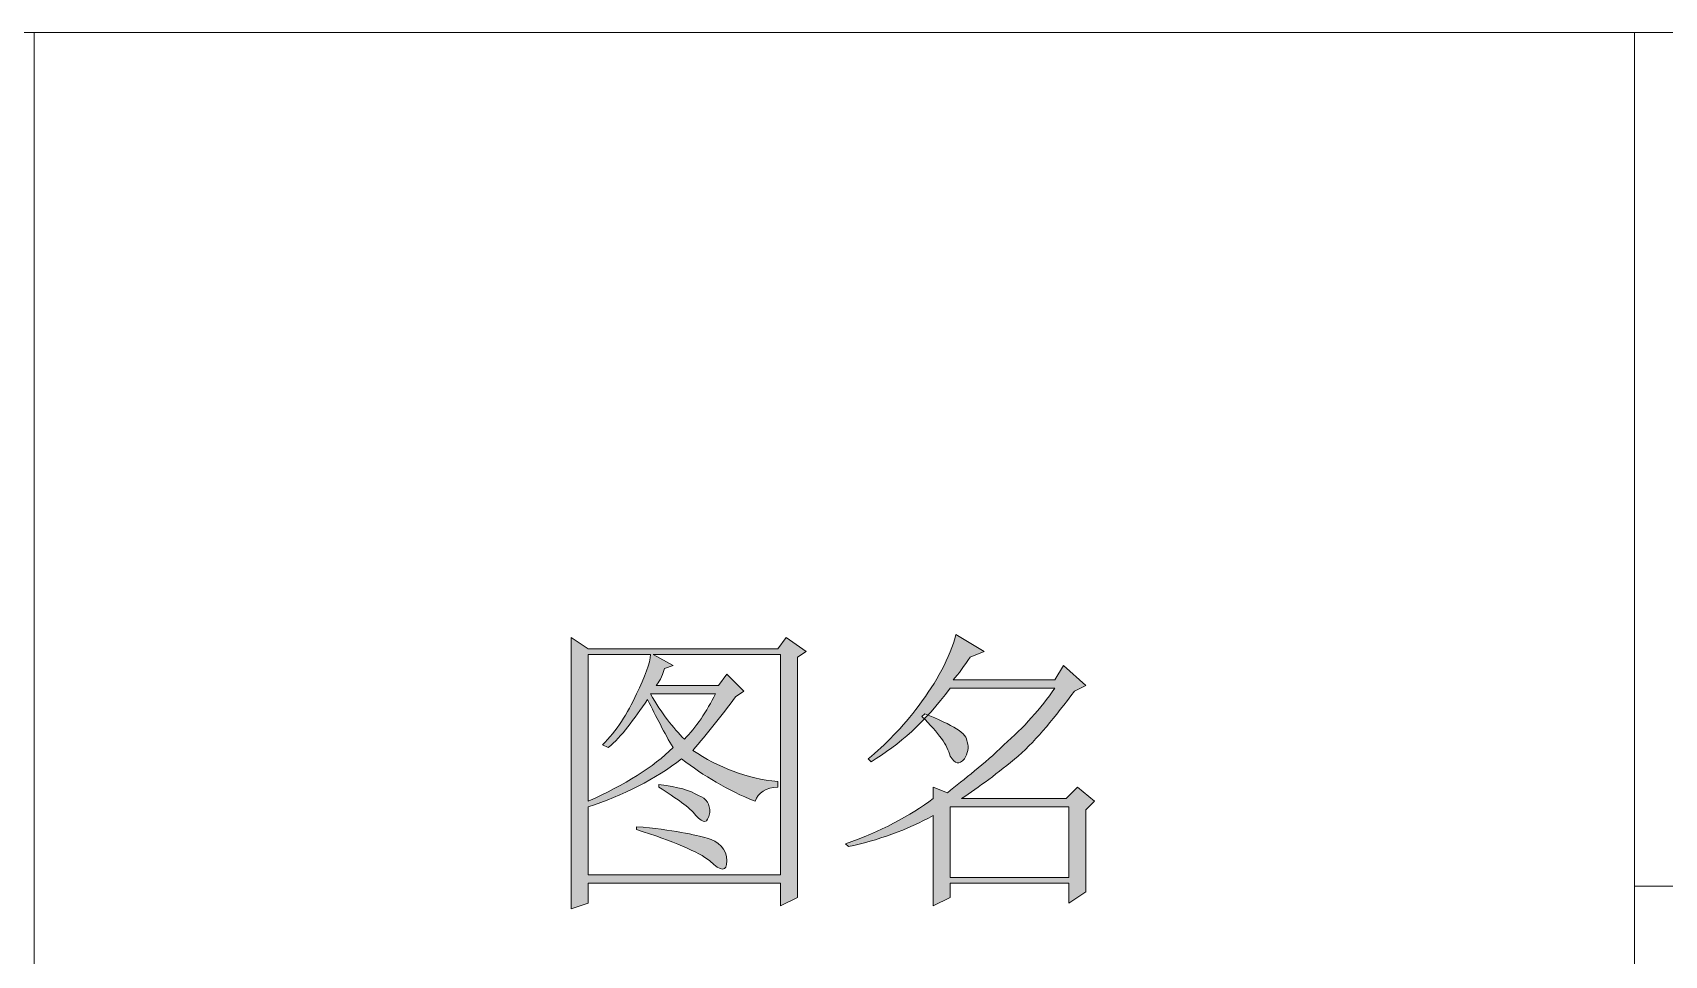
# Model space of a CAD drawing. Header units: millimetres. Extents: x 0 to 297, y 0 to 208.
# Drawn here: x 198.4 to 209.46, y 20.61 to 26.87 of the extents above; entities that cross this region are included whole.
import ezdxf

# ---------------------------------------------------------------- set-up
doc = ezdxf.new("R2010")
doc.units = ezdxf.units.MM

msp = doc.modelspace()

# ---------------------------------------------------------------- hatches: boundary and pattern name
h = msp.add_hatch(color=7)
edge = h.paths.add_edge_path(flags=0)
edge.add_spline(control_points=[(203.584881, 22.634874), (203.584881, 22.634874), (203.584881, 21.29326), (203.584881, 21.29326), (203.584881, 21.197304), (203.584881, 21.101349), (203.584881, 21.005746), (203.584881, 21.005746), (203.469875, 20.948243), (203.469875, 20.948243), (203.469875, 20.948243), (203.469875, 21.101349), (203.469875, 21.101349), (203.469875, 21.101349), (202.166714, 21.101349), (202.166714, 21.101349), (202.166714, 21.101349), (202.166714, 20.967293), (202.166714, 20.967293), (202.166714, 20.967293), (202.051708, 20.929193), (202.051708, 20.929193), (202.051708, 21.024796), (202.051708, 21.139801), (202.051708, 21.254807), (202.051708, 21.254807), (202.051708, 22.462365), (202.051708, 22.462365), (202.051708, 22.557968), (202.051708, 22.653924), (202.051708, 22.768929), (202.051708, 22.768929), (202.166714, 22.692376), (202.166714, 22.692376), (202.166714, 22.692376), (203.450472, 22.692376), (203.450472, 22.692376), (203.450472, 22.692376), (203.507975, 22.768929), (203.507975, 22.768929), (203.507975, 22.768929), (203.642383, 22.672974), (203.642383, 22.672974), (203.642383, 22.672974), (203.584881, 22.634874), (203.584881, 22.634874), (203.584881, 22.634874), (203.584881, 22.634874), (203.584881, 22.634874)], knot_values=[0, 0, 0, 0, 1, 1, 1, 2, 2, 2, 3, 3, 3, 4, 4, 4, 5, 5, 5, 6, 6, 6, 7, 7, 7, 8, 8, 8, 9, 9, 9, 10, 10, 10, 11, 11, 11, 12, 12, 12, 13, 13, 13, 14, 14, 14, 15, 15, 15, 16, 16, 16, 16], degree=3, periodic=1)
edge = h.paths.add_edge_path(flags=0)
edge.add_spline(control_points=[(202.166714, 22.653924), (202.166714, 22.653924), (202.166714, 21.657326), (202.166714, 21.657326), (202.415775, 21.772332), (202.607333, 21.887338), (202.741389, 22.021393), (202.683886, 22.117349), (202.626383, 22.232354), (202.568881, 22.34736), (202.473278, 22.212951), (202.396372, 22.097946), (202.300769, 22.021393), (202.300769, 22.021393), (202.262317, 22.040796), (202.262317, 22.040796), (202.358272, 22.136399), (202.434825, 22.251404), (202.492328, 22.38546), (202.549831, 22.500465), (202.588283, 22.596421), (202.588283, 22.653924), (202.588283, 22.653924), (202.166714, 22.653924), (202.166714, 22.653924), (202.166714, 22.653924), (202.166714, 22.653924), (202.166714, 22.653924)], knot_values=[0, 0, 0, 0, 1, 1, 1, 2, 2, 2, 3, 3, 3, 4, 4, 4, 5, 5, 5, 6, 6, 6, 7, 7, 7, 8, 8, 8, 9, 9, 9, 9], degree=3, periodic=1)
edge = h.paths.add_edge_path(flags=0)
edge.add_spline(control_points=[(202.166714, 21.158851), (202.166714, 21.158851), (203.469875, 21.158851), (203.469875, 21.158851), (203.469875, 21.158851), (203.469875, 22.653924), (203.469875, 22.653924), (203.469875, 22.653924), (202.607333, 22.653924), (202.607333, 22.653924), (202.607333, 22.653924), (202.741389, 22.577371), (202.741389, 22.577371), (202.741389, 22.577371), (202.683886, 22.557968), (202.683886, 22.557968), (202.664836, 22.500465), (202.645786, 22.462365), (202.626383, 22.442963), (202.626383, 22.442963), (203.048306, 22.442963), (203.048306, 22.442963), (203.048306, 22.442963), (203.105808, 22.519868), (203.105808, 22.519868), (203.105808, 22.519868), (203.220814, 22.404863), (203.220814, 22.404863), (203.220814, 22.404863), (203.163311, 22.36641), (203.163311, 22.36641), (203.067356, 22.232354), (202.9714, 22.117349), (202.875797, 22.002343), (203.048306, 21.887338), (203.239864, 21.810785), (203.450472, 21.791382), (203.450472, 21.791382), (203.450472, 21.753282), (203.450472, 21.753282), (203.373919, 21.753282), (203.316417, 21.714829), (203.297367, 21.657326), (203.105808, 21.733879), (202.95235, 21.829835), (202.798892, 21.94484), (202.626383, 21.810785), (202.396372, 21.695779), (202.166714, 21.618874), (202.166714, 21.618874), (202.166714, 21.158851), (202.166714, 21.158851), (202.166714, 21.158851), (202.166714, 21.158851), (202.166714, 21.158851)], knot_values=[0, 0, 0, 0, 1, 1, 1, 2, 2, 2, 3, 3, 3, 4, 4, 4, 5, 5, 5, 6, 6, 6, 7, 7, 7, 8, 8, 8, 9, 9, 9, 10, 10, 10, 11, 11, 11, 12, 12, 12, 13, 13, 13, 14, 14, 14, 15, 15, 15, 16, 16, 16, 17, 17, 17, 18, 18, 18, 18], degree=3, periodic=1)
edge = h.paths.add_edge_path(flags=0)
edge.add_spline(control_points=[(202.588283, 22.38546), (202.664836, 22.251404), (202.741389, 22.155449), (202.818294, 22.078896), (202.894847, 22.155449), (202.9714, 22.270454), (203.028903, 22.38546), (203.028903, 22.38546), (202.588283, 22.38546), (202.588283, 22.38546), (202.588283, 22.38546), (202.588283, 22.38546), (202.588283, 22.38546)], knot_values=[0, 0, 0, 0, 1, 1, 1, 2, 2, 2, 3, 3, 3, 4, 4, 4, 4], degree=3, periodic=1)
edge = h.paths.add_edge_path(flags=0)
edge.add_spline(control_points=[(202.645786, 21.772332), (202.779842, 21.753282), (202.856394, 21.733879), (202.913897, 21.695779), (202.9714, 21.676376), (202.990803, 21.638276), (202.990803, 21.580774), (202.9714, 21.503868), (202.95235, 21.503868), (202.894847, 21.561371), (202.856394, 21.618874), (202.760792, 21.676376), (202.645786, 21.753282), (202.645786, 21.753282), (202.645786, 21.772332), (202.645786, 21.772332), (202.645786, 21.772332), (202.645786, 21.772332), (202.645786, 21.772332)], knot_values=[0, 0, 0, 0, 1, 1, 1, 2, 2, 2, 3, 3, 3, 4, 4, 4, 5, 5, 5, 6, 6, 6, 6], degree=3, periodic=1)
edge = h.paths.add_edge_path(flags=0)
edge.add_spline(control_points=[(202.492328, 21.484818), (202.741389, 21.465768), (202.894847, 21.427315), (202.9714, 21.408265), (203.048306, 21.388863), (203.105808, 21.33136), (203.105808, 21.254807), (203.105808, 21.178254), (203.067356, 21.178254), (202.990803, 21.254807), (202.913897, 21.31231), (202.741389, 21.388863), (202.492328, 21.465768), (202.492328, 21.465768), (202.492328, 21.484818), (202.492328, 21.484818), (202.492328, 21.484818), (202.492328, 21.484818), (202.492328, 21.484818)], knot_values=[0, 0, 0, 0, 1, 1, 1, 2, 2, 2, 3, 3, 3, 4, 4, 4, 5, 5, 5, 6, 6, 6, 6], degree=3, periodic=1)
edge = h.paths.add_edge_path(flags=0)
edge.add_spline(control_points=[(205.463069, 22.404863), (205.329014, 22.232354), (205.214008, 22.078896), (205.0796, 21.96389), (204.945544, 21.848885), (204.811489, 21.753282), (204.696483, 21.676376), (204.696483, 21.676376), (205.405567, 21.676376), (205.405567, 21.676376), (205.405567, 21.676376), (205.482119, 21.753282), (205.482119, 21.753282), (205.482119, 21.753282), (205.597125, 21.657326), (205.597125, 21.657326), (205.597125, 21.657326), (205.539622, 21.599824), (205.539622, 21.599824), (205.539622, 21.599824), (205.539622, 21.29326), (205.539622, 21.29326), (205.539622, 21.216354), (205.539622, 21.120751), (205.539622, 21.043846), (205.539622, 21.043846), (205.424617, 20.967293), (205.424617, 20.967293), (205.424617, 20.967293), (205.424617, 21.101349), (205.424617, 21.101349), (205.424617, 21.101349), (204.619578, 21.101349), (204.619578, 21.101349), (204.619578, 21.101349), (204.619578, 21.005746), (204.619578, 21.005746), (204.619578, 21.005746), (204.504572, 20.948243), (204.504572, 20.948243), (204.504572, 21.139801), (204.504572, 21.254807), (204.504572, 21.31231), (204.504572, 21.31231), (204.504572, 21.561371), (204.504572, 21.561371), (204.332417, 21.465768), (204.121456, 21.388863), (203.929897, 21.350763), (203.929897, 21.350763), (203.910494, 21.369813), (203.910494, 21.369813), (204.140506, 21.446365), (204.351467, 21.561371), (204.504572, 21.676376), (204.504572, 21.676376), (204.504572, 21.753282), (204.504572, 21.753282), (204.504572, 21.753282), (204.600528, 21.714829), (204.600528, 21.714829), (204.715533, 21.810785), (204.849589, 21.906388), (204.983997, 22.040796), (205.118053, 22.155449), (205.233058, 22.289857), (205.329014, 22.423913), (205.329014, 22.423913), (204.619578, 22.423913), (204.619578, 22.423913), (204.447069, 22.193901), (204.274914, 22.040796), (204.083003, 21.92579), (204.083003, 21.92579), (204.063953, 21.94484), (204.063953, 21.94484), (204.178958, 22.040796), (204.293964, 22.155449), (204.408969, 22.308907), (204.523975, 22.462365), (204.619578, 22.634874), (204.658031, 22.787979), (204.658031, 22.787979), (204.849589, 22.672974), (204.849589, 22.672974), (204.849589, 22.672974), (204.753986, 22.634874), (204.753986, 22.634874), (204.715533, 22.577371), (204.677081, 22.519868), (204.638981, 22.481415), (204.638981, 22.481415), (205.329014, 22.481415), (205.329014, 22.481415), (205.329014, 22.481415), (205.386517, 22.577371), (205.386517, 22.577371), (205.386517, 22.577371), (205.539622, 22.442963), (205.539622, 22.442963), (205.539622, 22.442963), (205.463069, 22.404863), (205.463069, 22.404863), (205.463069, 22.404863), (205.463069, 22.404863), (205.463069, 22.404863)], knot_values=[0, 0, 0, 0, 1, 1, 1, 2, 2, 2, 3, 3, 3, 4, 4, 4, 5, 5, 5, 6, 6, 6, 7, 7, 7, 8, 8, 8, 9, 9, 9, 10, 10, 10, 11, 11, 11, 12, 12, 12, 13, 13, 13, 14, 14, 14, 15, 15, 15, 16, 16, 16, 17, 17, 17, 18, 18, 18, 19, 19, 19, 20, 20, 20, 21, 21, 21, 22, 22, 22, 23, 23, 23, 24, 24, 24, 25, 25, 25, 26, 26, 26, 27, 27, 27, 28, 28, 28, 29, 29, 29, 30, 30, 30, 31, 31, 31, 32, 32, 32, 33, 33, 33, 34, 34, 34, 35, 35, 35, 35], degree=3, periodic=1)
edge = h.paths.add_edge_path(flags=0)
edge.add_spline(control_points=[(204.447069, 22.251404), (204.638981, 22.174851), (204.734583, 22.117349), (204.734583, 22.059846), (204.753986, 22.021393), (204.734583, 21.983293), (204.715533, 21.94484), (204.677081, 21.906388), (204.658031, 21.906388), (204.619578, 21.96389), (204.600528, 22.040796), (204.543025, 22.117349), (204.428019, 22.232354), (204.428019, 22.232354), (204.447069, 22.251404), (204.447069, 22.251404), (204.447069, 22.251404), (204.447069, 22.251404), (204.447069, 22.251404)], knot_values=[0, 0, 0, 0, 1, 1, 1, 2, 2, 2, 3, 3, 3, 4, 4, 4, 5, 5, 5, 6, 6, 6, 6], degree=3, periodic=1)
edge = h.paths.add_edge_path(flags=0)
edge.add_spline(control_points=[(204.619578, 21.618874), (204.619578, 21.618874), (204.619578, 21.139801), (204.619578, 21.139801), (204.619578, 21.139801), (205.424617, 21.139801), (205.424617, 21.139801), (205.424617, 21.139801), (205.424617, 21.618874), (205.424617, 21.618874), (205.424617, 21.618874), (204.619578, 21.618874), (204.619578, 21.618874), (204.619578, 21.618874), (204.619578, 21.618874), (204.619578, 21.618874)], knot_values=[0, 0, 0, 0, 1, 1, 1, 2, 2, 2, 3, 3, 3, 4, 4, 4, 5, 5, 5, 5], degree=3, periodic=1)

# ---------------------------------------------------------------- linework, layer by layer
at = {"color": 7, "lineweight": 15}
for points in [[(132.557661, 26.870324), (293.163978, 26.870324)], [(161.516483, 26.870324), (238.178269, 26.870324)], [(198.409983, 26.870324), (198.409983, 3.737626)], [(209.2579, 26.870324), (209.2579, 3.737626)], [(209.2579, 21.082299), (238.178269, 21.082299)]]:
    msp.add_lwpolyline(points, dxfattribs=at)
at = {"color": 7, "lineweight": 0}
for points, knots in [([(205.463069, 22.404863), (205.329014, 22.232354), (205.214008, 22.078896), (205.0796, 21.96389), (204.945544, 21.848885), (204.811489, 21.753282), (204.696483, 21.676376), (204.696483, 21.676376), (205.405567, 21.676376), (205.405567, 21.676376), (205.405567, 21.676376), (205.482119, 21.753282), (205.482119, 21.753282), (205.482119, 21.753282), (205.597125, 21.657326), (205.597125, 21.657326), (205.597125, 21.657326), (205.539622, 21.599824), (205.539622, 21.599824), (205.539622, 21.599824), (205.539622, 21.29326), (205.539622, 21.29326), (205.539622, 21.216354), (205.539622, 21.120751), (205.539622, 21.043846), (205.539622, 21.043846), (205.424617, 20.967293), (205.424617, 20.967293), (205.424617, 20.967293), (205.424617, 21.101349), (205.424617, 21.101349), (205.424617, 21.101349), (204.619578, 21.101349), (204.619578, 21.101349), (204.619578, 21.101349), (204.619578, 21.005746), (204.619578, 21.005746), (204.619578, 21.005746), (204.504572, 20.948243), (204.504572, 20.948243), (204.504572, 21.139801), (204.504572, 21.254807), (204.504572, 21.31231), (204.504572, 21.31231), (204.504572, 21.561371), (204.504572, 21.561371), (204.332417, 21.465768), (204.121456, 21.388863), (203.929897, 21.350763), (203.929897, 21.350763), (203.910494, 21.369813), (203.910494, 21.369813), (204.140506, 21.446365), (204.351467, 21.561371), (204.504572, 21.676376), (204.504572, 21.676376), (204.504572, 21.753282), (204.504572, 21.753282), (204.504572, 21.753282), (204.600528, 21.714829), (204.600528, 21.714829), (204.715533, 21.810785), (204.849589, 21.906388), (204.983997, 22.040796), (205.118053, 22.155449), (205.233058, 22.289857), (205.329014, 22.423913), (205.329014, 22.423913), (204.619578, 22.423913), (204.619578, 22.423913), (204.447069, 22.193901), (204.274914, 22.040796), (204.083003, 21.92579), (204.083003, 21.92579), (204.063953, 21.94484), (204.063953, 21.94484), (204.178958, 22.040796), (204.293964, 22.155449), (204.408969, 22.308907), (204.523975, 22.462365), (204.619578, 22.634874), (204.658031, 22.787979), (204.658031, 22.787979), (204.849589, 22.672974), (204.849589, 22.672974), (204.849589, 22.672974), (204.753986, 22.634874), (204.753986, 22.634874), (204.715533, 22.577371), (204.677081, 22.519868), (204.638981, 22.481415), (204.638981, 22.481415), (205.329014, 22.481415), (205.329014, 22.481415), (205.329014, 22.481415), (205.386517, 22.577371), (205.386517, 22.577371), (205.386517, 22.577371), (205.539622, 22.442963), (205.539622, 22.442963), (205.539622, 22.442963), (205.463069, 22.404863), (205.463069, 22.404863), (205.463069, 22.404863), (205.463069, 22.404863), (205.463069, 22.404863)], [0, 0, 0, 0, 1, 1, 1, 2, 2, 2, 3, 3, 3, 4, 4, 4, 5, 5, 5, 6, 6, 6, 7, 7, 7, 8, 8, 8, 9, 9, 9, 10, 10, 10, 11, 11, 11, 12, 12, 12, 13, 13, 13, 14, 14, 14, 15, 15, 15, 16, 16, 16, 17, 17, 17, 18, 18, 18, 19, 19, 19, 20, 20, 20, 21, 21, 21, 22, 22, 22, 23, 23, 23, 24, 24, 24, 25, 25, 25, 26, 26, 26, 27, 27, 27, 28, 28, 28, 29, 29, 29, 30, 30, 30, 31, 31, 31, 32, 32, 32, 33, 33, 33, 34, 34, 34, 35, 35, 35, 35]), ([(203.584881, 22.634874), (203.584881, 22.634874), (203.584881, 21.29326), (203.584881, 21.29326), (203.584881, 21.197304), (203.584881, 21.101349), (203.584881, 21.005746), (203.584881, 21.005746), (203.469875, 20.948243), (203.469875, 20.948243), (203.469875, 20.948243), (203.469875, 21.101349), (203.469875, 21.101349), (203.469875, 21.101349), (202.166714, 21.101349), (202.166714, 21.101349), (202.166714, 21.101349), (202.166714, 20.967293), (202.166714, 20.967293), (202.166714, 20.967293), (202.051708, 20.929193), (202.051708, 20.929193), (202.051708, 21.024796), (202.051708, 21.139801), (202.051708, 21.254807), (202.051708, 21.254807), (202.051708, 22.462365), (202.051708, 22.462365), (202.051708, 22.557968), (202.051708, 22.653924), (202.051708, 22.768929), (202.051708, 22.768929), (202.166714, 22.692376), (202.166714, 22.692376), (202.166714, 22.692376), (203.450472, 22.692376), (203.450472, 22.692376), (203.450472, 22.692376), (203.507975, 22.768929), (203.507975, 22.768929), (203.507975, 22.768929), (203.642383, 22.672974), (203.642383, 22.672974), (203.642383, 22.672974), (203.584881, 22.634874), (203.584881, 22.634874), (203.584881, 22.634874), (203.584881, 22.634874), (203.584881, 22.634874)], [0, 0, 0, 0, 1, 1, 1, 2, 2, 2, 3, 3, 3, 4, 4, 4, 5, 5, 5, 6, 6, 6, 7, 7, 7, 8, 8, 8, 9, 9, 9, 10, 10, 10, 11, 11, 11, 12, 12, 12, 13, 13, 13, 14, 14, 14, 15, 15, 15, 16, 16, 16, 16]), ([(202.166714, 22.653924), (202.166714, 22.653924), (202.166714, 21.657326), (202.166714, 21.657326), (202.415775, 21.772332), (202.607333, 21.887338), (202.741389, 22.021393), (202.683886, 22.117349), (202.626383, 22.232354), (202.568881, 22.34736), (202.473278, 22.212951), (202.396372, 22.097946), (202.300769, 22.021393), (202.300769, 22.021393), (202.262317, 22.040796), (202.262317, 22.040796), (202.358272, 22.136399), (202.434825, 22.251404), (202.492328, 22.38546), (202.549831, 22.500465), (202.588283, 22.596421), (202.588283, 22.653924), (202.588283, 22.653924), (202.166714, 22.653924), (202.166714, 22.653924), (202.166714, 22.653924), (202.166714, 22.653924), (202.166714, 22.653924)], [0, 0, 0, 0, 1, 1, 1, 2, 2, 2, 3, 3, 3, 4, 4, 4, 5, 5, 5, 6, 6, 6, 7, 7, 7, 8, 8, 8, 9, 9, 9, 9]), ([(202.166714, 21.158851), (202.166714, 21.158851), (203.469875, 21.158851), (203.469875, 21.158851), (203.469875, 21.158851), (203.469875, 22.653924), (203.469875, 22.653924), (203.469875, 22.653924), (202.607333, 22.653924), (202.607333, 22.653924), (202.607333, 22.653924), (202.741389, 22.577371), (202.741389, 22.577371), (202.741389, 22.577371), (202.683886, 22.557968), (202.683886, 22.557968), (202.664836, 22.500465), (202.645786, 22.462365), (202.626383, 22.442963), (202.626383, 22.442963), (203.048306, 22.442963), (203.048306, 22.442963), (203.048306, 22.442963), (203.105808, 22.519868), (203.105808, 22.519868), (203.105808, 22.519868), (203.220814, 22.404863), (203.220814, 22.404863), (203.220814, 22.404863), (203.163311, 22.36641), (203.163311, 22.36641), (203.067356, 22.232354), (202.9714, 22.117349), (202.875797, 22.002343), (203.048306, 21.887338), (203.239864, 21.810785), (203.450472, 21.791382), (203.450472, 21.791382), (203.450472, 21.753282), (203.450472, 21.753282), (203.373919, 21.753282), (203.316417, 21.714829), (203.297367, 21.657326), (203.105808, 21.733879), (202.95235, 21.829835), (202.798892, 21.94484), (202.626383, 21.810785), (202.396372, 21.695779), (202.166714, 21.618874), (202.166714, 21.618874), (202.166714, 21.158851), (202.166714, 21.158851), (202.166714, 21.158851), (202.166714, 21.158851), (202.166714, 21.158851)], [0, 0, 0, 0, 1, 1, 1, 2, 2, 2, 3, 3, 3, 4, 4, 4, 5, 5, 5, 6, 6, 6, 7, 7, 7, 8, 8, 8, 9, 9, 9, 10, 10, 10, 11, 11, 11, 12, 12, 12, 13, 13, 13, 14, 14, 14, 15, 15, 15, 16, 16, 16, 17, 17, 17, 18, 18, 18, 18]), ([(202.588283, 22.38546), (202.664836, 22.251404), (202.741389, 22.155449), (202.818294, 22.078896), (202.894847, 22.155449), (202.9714, 22.270454), (203.028903, 22.38546), (203.028903, 22.38546), (202.588283, 22.38546), (202.588283, 22.38546), (202.588283, 22.38546), (202.588283, 22.38546), (202.588283, 22.38546)], [0, 0, 0, 0, 1, 1, 1, 2, 2, 2, 3, 3, 3, 4, 4, 4, 4]), ([(204.447069, 22.251404), (204.638981, 22.174851), (204.734583, 22.117349), (204.734583, 22.059846), (204.753986, 22.021393), (204.734583, 21.983293), (204.715533, 21.94484), (204.677081, 21.906388), (204.658031, 21.906388), (204.619578, 21.96389), (204.600528, 22.040796), (204.543025, 22.117349), (204.428019, 22.232354), (204.428019, 22.232354), (204.447069, 22.251404), (204.447069, 22.251404), (204.447069, 22.251404), (204.447069, 22.251404), (204.447069, 22.251404)], [0, 0, 0, 0, 1, 1, 1, 2, 2, 2, 3, 3, 3, 4, 4, 4, 5, 5, 5, 6, 6, 6, 6]), ([(202.645786, 21.772332), (202.779842, 21.753282), (202.856394, 21.733879), (202.913897, 21.695779), (202.9714, 21.676376), (202.990803, 21.638276), (202.990803, 21.580774), (202.9714, 21.503868), (202.95235, 21.503868), (202.894847, 21.561371), (202.856394, 21.618874), (202.760792, 21.676376), (202.645786, 21.753282), (202.645786, 21.753282), (202.645786, 21.772332), (202.645786, 21.772332), (202.645786, 21.772332), (202.645786, 21.772332), (202.645786, 21.772332)], [0, 0, 0, 0, 1, 1, 1, 2, 2, 2, 3, 3, 3, 4, 4, 4, 5, 5, 5, 6, 6, 6, 6]), ([(204.619578, 21.618874), (204.619578, 21.618874), (204.619578, 21.139801), (204.619578, 21.139801), (204.619578, 21.139801), (205.424617, 21.139801), (205.424617, 21.139801), (205.424617, 21.139801), (205.424617, 21.618874), (205.424617, 21.618874), (205.424617, 21.618874), (204.619578, 21.618874), (204.619578, 21.618874), (204.619578, 21.618874), (204.619578, 21.618874), (204.619578, 21.618874)], [0, 0, 0, 0, 1, 1, 1, 2, 2, 2, 3, 3, 3, 4, 4, 4, 5, 5, 5, 5]), ([(202.492328, 21.484818), (202.741389, 21.465768), (202.894847, 21.427315), (202.9714, 21.408265), (203.048306, 21.388863), (203.105808, 21.33136), (203.105808, 21.254807), (203.105808, 21.178254), (203.067356, 21.178254), (202.990803, 21.254807), (202.913897, 21.31231), (202.741389, 21.388863), (202.492328, 21.465768), (202.492328, 21.465768), (202.492328, 21.484818), (202.492328, 21.484818), (202.492328, 21.484818), (202.492328, 21.484818), (202.492328, 21.484818)], [0, 0, 0, 0, 1, 1, 1, 2, 2, 2, 3, 3, 3, 4, 4, 4, 5, 5, 5, 6, 6, 6, 6])]:
    msp.add_open_spline(points, degree=3, knots=knots, dxfattribs=at)

doc.saveas('drawing.dxf')
